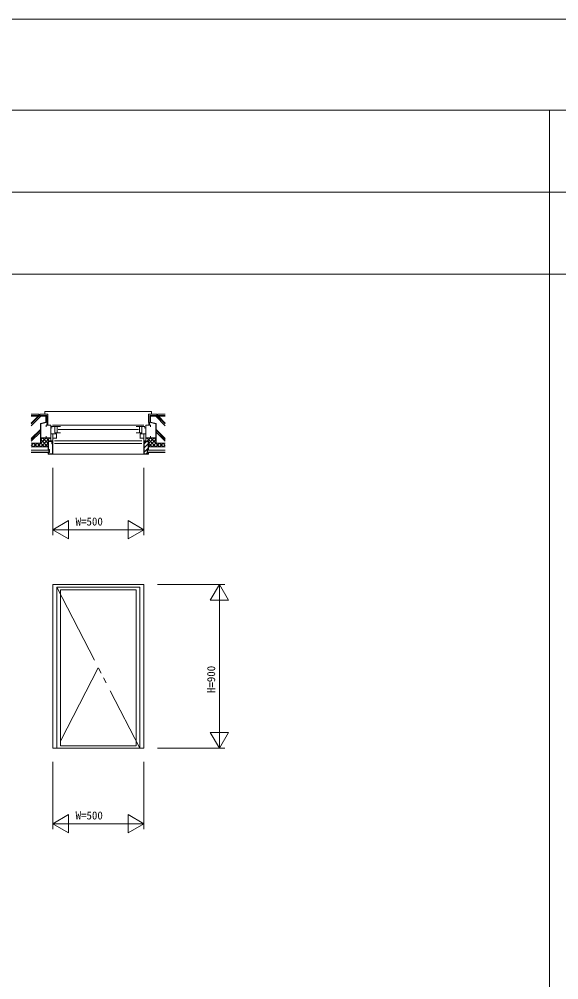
# Model space of a CAD drawing. Units: millimetres, scale not verified. Extents: x -13750 to 13750, y -10000 to 10000.
# Drawn here: x -281 to 2681, y 4722 to 10000 of the extents above; entities that cross this region are included whole.
import ezdxf
from ezdxf.enums import TextEntityAlignment as Align

# ---------------------------------------------------------------- set-up
doc = ezdxf.new("R2010")
doc.units = ezdxf.units.MM
doc.header["$LTSCALE"] = 50
doc.linetypes.add('DOUBLE_CHAIN2', pattern=[12.8, 9, -1, 0.6, -0.6, 0.6, -1])
for name, color, linetype, lineweight in [('0-0_0', 7, 'Continuous', 9), ('0-3_YKK_11', 4, 'Continuous', 18), ('0-4_YKK_12', 2, 'Continuous', 18), ('0-5_YKK_13', 7, 'Continuous', 9), ('0-7_YSS_K', 5, 'Continuous', 9), ('0-8_YKK_A1', 4, 'Continuous', 9)]:
    doc.layers.add(name, color=color, linetype=linetype, lineweight=lineweight)
doc.styles.add('ＭＳ ゴシック', font='')
doc.styles.get('ＭＳ ゴシック').set_extended_font_data('MS Gothic')

msp = doc.modelspace()

# ---------------------------------------------------------------- linework, layer by layer
at = {"layer": '0-0_0'}
for p, q in [((-13750, 10000), (13750, 10000)), ((-13750, 9500), (13550, 9500)), ((2630, -10000), (2630, 9500)), ((-13750, 9050), (13550, 9050)), ((-13750, 8600), (13550, 8600))]:
    msp.add_line(p, q, dxfattribs=at)
at = {"layer": '0-3_YKK_11'}
for p, q in [((-103.5, 7762.5), (-55.5, 7762.5)), ((-98.5, 7770), (403.5, 7770)), ((-85.9, 7726.5), (-85.9, 7762.5)), ((-73, 7762.5), (-73, 7726.5)), ((408.5, 7762.5), (360.5, 7762.5)), ((378, 7762.5), (378, 7726.5)), ((390.9, 7726.5), (390.9, 7762.5)), ((-100.4, 7754.5), (-108.5, 7754.5)), ((-97.5, 7684), (-97.5, 7722.5)), ((-85.9, 7726.5), (-55.5, 7726.5)), ((-67.5, 7746), (372.5, 7746)), ((390.9, 7726.5), (360.5, 7726.5)), ((402.5, 7684), (402.5, 7722.5)), ((405.4, 7754.5), (413.5, 7754.5)), ((-75, 7697.5), (-97.5, 7697.5)), ((-87.5, 7684), (392.5, 7684)), ((380, 7697.5), (402.5, 7697.5))]:
    msp.add_line(p, q, dxfattribs=at)
for points in [[(-133.5, 7761), (-133.5, 7770), (-108.5, 7770), (-108.5, 7684), (-97.5, 7684)], [(438.5, 7761), (438.5, 7770), (413.5, 7770), (413.5, 7684), (402.5, 7684)], [(-133.5, 7709), (-133.5, 7700), (-108.5, 7700)], [(-108.5, 7722.5), (-77.5, 7722.5), (-77.5, 7697.5)], [(413.5, 7722.5), (382.5, 7722.5), (382.5, 7697.5)], [(438.5, 7709), (438.5, 7700), (413.5, 7700)]]:
    msp.add_lwpolyline(points, dxfattribs=at)
at = {"layer": '0-4_YKK_12'}
for p, q in [((-97.5, 7535), (-97.5, 7165)), ((402.5, 7535), (402.5, 7165)), ((315.9, 7245), (315.9, 7145)), ((402.5, 7195), (315.9, 7245)), ((-97.5, 7195), (2.5, 7195)), ((-96.5, 7195), (401.5, 7195)), ((402.5, 7195), (302.5, 7195)), ((315.9, 7145), (402.5, 7195)), ((477.5, 6895), (847.5, 6895)), ((817.5, 6895), (767.5, 6808.4)), ((817.5, 5996), (817.5, 6894)), ((767.5, 6808.4), (867.5, 6808.4)), ((817.5, 5995), (817.5, 6095)), ((477.5, 5995), (847.5, 5995)), ((-97.5, 5920), (-97.5, 5550)), ((402.5, 5920), (402.5, 5550)), ((315.9, 5630), (315.9, 5530)), ((402.5, 5580), (315.9, 5630)), ((-97.5, 5580), (2.5, 5580)), ((-96.5, 5580), (401.5, 5580)), ((402.5, 5580), (302.5, 5580)), ((315.9, 5530), (402.5, 5580))]:
    msp.add_line(p, q, dxfattribs=at)
for points in [[(-10.9, 7145), (-10.9, 7245), (-97.5, 7195)], [(867.5, 6081.6), (767.5, 6081.6), (817.5, 5995)], [(-10.9, 5530), (-10.9, 5630), (-97.5, 5580)]]:
    msp.add_lwpolyline(points, close=True, dxfattribs=at)
msp.add_lwpolyline([(867.5, 6808.4), (817.5, 6895), (817.5, 6795)], dxfattribs=at)
at = {"layer": '0-5_YKK_13'}
for p, q in [((-173.5, 7830), (-215.32, 7830)), ((-173.5, 7823), (-215.32, 7823)), ((-133.5, 7820), (-215.32, 7820)), ((-215.32, 7818.5), (-135, 7818.5)), ((-177.36, 7818.5), (-215.32, 7780.55)), ((-173.12, 7818.5), (-215.32, 7776.31)), ((-163.22, 7818.5), (-215.32, 7766.41)), ((-173.5, 7823), (-173.5, 7830)), ((-168.5, 7828), (-173.5, 7828)), ((-123.5, 7830), (-168.5, 7830)), ((-168.5, 7823), (-168.5, 7830)), ((-130.5, 7823), (-168.5, 7823)), ((-140.5, 7845), (-140.5, 7830)), ((445.5, 7845), (-140.5, 7845)), ((-135, 7818.5), (-135, 7786.17)), ((-133.5, 7820), (-133.5, 7785)), ((-130.5, 7823), (-130.5, 7785)), ((-123.5, 7785), (-123.5, 7830)), ((428.5, 7830), (473.5, 7830)), ((428.5, 7785), (428.5, 7830)), ((435.5, 7823), (435.5, 7785)), ((435.5, 7823), (473.5, 7823)), ((438.5, 7820), (438.5, 7785)), ((438.5, 7820), (520.31, 7820)), ((440, 7818.5), (440, 7786.17)), ((520.31, 7818.5), (440, 7818.5)), ((445.5, 7845), (445.5, 7830)), ((468.22, 7818.5), (520.31, 7766.41)), ((473.5, 7823), (473.5, 7830)), ((473.5, 7828), (478.5, 7828)), ((478.12, 7818.5), (520.31, 7776.31)), ((478.5, 7830), (520.31, 7830)), ((478.5, 7823), (478.5, 7830)), ((478.5, 7823), (520.31, 7823)), ((482.36, 7818.5), (520.31, 7780.55)), ((-165, 7778.67), (-135, 7786.17)), ((-165, 7671.5), (-165, 7778.67)), ((-133.5, 7785), (-163.5, 7777.5)), ((-163.5, 7777.5), (-163.5, 7670)), ((-130.5, 7785), (-123.5, 7785)), ((435.5, 7785), (428.5, 7785)), ((438.5, 7785), (468.5, 7777.5)), ((470, 7778.67), (440, 7786.17)), ((468.5, 7777.5), (468.5, 7670)), ((470, 7671.5), (470, 7778.67)), ((-165, 7746.01), (-215.32, 7695.7)), ((-165, 7741.77), (-215.32, 7691.45)), ((-165, 7731.87), (-215.32, 7681.55)), ((470, 7746.01), (520.31, 7695.7)), ((470, 7741.77), (520.31, 7691.45)), ((470, 7731.87), (520.31, 7681.55)), ((-165, 7671.5), (-215.32, 7671.5)), ((-215.32, 7670), (-163.5, 7670)), ((-203.5, 7670), (-215.32, 7658.19)), ((-215.32, 7670), (-163.5, 7670)), ((-203.5, 7650), (-215.32, 7661.82)), ((-183.5, 7670), (-203.5, 7650)), ((-183.5, 7650), (-203.5, 7670)), ((-163.5, 7650), (-183.5, 7670)), ((-163.5, 7670), (-183.5, 7650)), ((-133, 7700), (-163.5, 7700)), ((-113.5, 7700), (-163.5, 7650)), ((-133.5, 7700), (-163.5, 7670)), ((-153.5, 7700), (-163.5, 7690)), ((-123.5, 7650), (-163.5, 7690)), ((-143.5, 7650), (-163.5, 7670)), ((-122.5, 7669), (-153.5, 7700)), ((-122.5, 7671), (-143.5, 7650)), ((-115.5, 7682), (-133.5, 7700)), ((-122.5, 7682), (-100, 7682)), ((-122.5, 7635), (-122.5, 7682)), ((-121, 7680.5), (-101.5, 7680.5)), ((-121, 7636.5), (-121, 7680.5)), ((-110, 7696.5), (-113.5, 7700)), ((-109.5, 7684), (-111.5, 7682)), ((-101.5, 7680.5), (-101.5, 7667.5)), ((-101.5, 7667.5), (-99, 7667.5)), ((-100, 7682), (-100, 7669)), ((-100, 7669), (-97.5, 7669)), ((-99, 7667.5), (-99, 7611.5)), ((-97.5, 7669), (-97.5, 7610)), ((-97.5, 7668.59), (-97.5, 7666.49)), ((-87.5, 7669), (392.5, 7669)), ((402.5, 7669), (402.5, 7610)), ((405, 7669), (402.5, 7669)), ((402.5, 7668.59), (402.5, 7666.49)), ((404, 7666.87), (404.63, 7667.5)), ((404, 7667.5), (404, 7611.5)), ((406.5, 7667.5), (404, 7667.5)), ((404, 7644.42), (426, 7666.42)), ((427.5, 7682), (405, 7682)), ((405, 7682), (405, 7669)), ((406.5, 7669.37), (417.63, 7680.5)), ((426, 7680.5), (406.5, 7680.5)), ((406.5, 7680.5), (406.5, 7667.5)), ((414.5, 7684), (416.5, 7682)), ((415, 7696.5), (418.5, 7700)), ((418.5, 7700), (468.5, 7650)), ((420.5, 7682), (438.5, 7700)), ((426, 7636.5), (426, 7680.5)), ((427.5, 7669), (458.5, 7700)), ((427.5, 7635), (427.5, 7682)), ((427.5, 7671), (448.5, 7650)), ((428.5, 7650), (468.5, 7690)), ((438, 7700), (468.5, 7700)), ((438.5, 7700), (468.5, 7670)), ((448.5, 7650), (468.5, 7670)), ((458.5, 7700), (468.5, 7690)), ((520.31, 7670), (468.5, 7670)), ((468.5, 7650), (488.5, 7670)), ((468.5, 7670), (488.5, 7650)), ((520.31, 7670), (468.5, 7670)), ((470, 7671.5), (520.31, 7671.5)), ((488.5, 7670), (508.5, 7650)), ((488.5, 7650), (508.5, 7670)), ((508.5, 7670), (520.31, 7658.19)), ((508.5, 7650), (520.31, 7661.82)), ((-122.5, 7650), (-215.32, 7650)), ((-215.32, 7632.5), (-117.5, 7632.5)), ((-215.32, 7632), (-118, 7632)), ((-118, 7620.5), (-215.32, 7620.5)), ((-117.5, 7620), (-215.32, 7620)), ((-122.5, 7650), (-163.5, 7650)), ((-117.5, 7635), (-122.5, 7635)), ((-122.5, 7620), (-117.5, 7620)), ((-122.5, 7610), (-122.5, 7620)), ((-97.5, 7610), (-122.5, 7610)), ((-116, 7636.5), (-121, 7636.5)), ((-121, 7618.5), (-116, 7618.5)), ((-121, 7611.5), (-121, 7618.5)), ((-99, 7611.5), (-121, 7611.5)), ((-118, 7632), (-118, 7620.5)), ((-117.5, 7620), (-117.5, 7635)), ((-117.5, 7632.5), (-117.5, 7620)), ((-116, 7618.5), (-116, 7636.5)), ((-97.5, 7610), (402.5, 7610)), ((402.5, 7610), (427.5, 7610)), ((404, 7621.97), (426, 7643.97)), ((404, 7611.5), (426, 7611.5)), ((415.98, 7611.5), (422.98, 7618.5)), ((421, 7636.5), (426, 7636.5)), ((421, 7618.5), (421, 7636.5)), ((426, 7618.5), (421, 7618.5)), ((422.5, 7635), (427.5, 7635)), ((422.5, 7620), (422.5, 7635)), ((422.5, 7632.5), (422.5, 7620)), ((520.31, 7632.5), (422.5, 7632.5)), ((422.5, 7620), (520.31, 7620)), ((427.5, 7620), (422.5, 7620)), ((423, 7632), (423, 7620.5)), ((520.31, 7632), (423, 7632)), ((423, 7620.5), (520.31, 7620.5)), ((426, 7611.5), (426, 7618.5)), ((427.5, 7650), (520.31, 7650)), ((427.5, 7650), (468.5, 7650)), ((427.5, 7610), (427.5, 7620))]:
    msp.add_line(p, q, dxfattribs=at)
at = {"layer": '0-7_YSS_K'}
for p, q in [((-129.3, 7785), (-130.5, 7783.8)), ((-123.65, 7785), (-130.5, 7778.14)), ((-124.5, 7778.49), (-130.5, 7772.49)), ((-124.5, 7772.83), (-127.33, 7770)), ((-124.5, 7784), (-123.5, 7785)), ((-124.5, 7784), (-124.5, 7771)), ((-124.5, 7771), (-123.5, 7770)), ((429.5, 7784), (428.5, 7785)), ((429.5, 7771), (428.5, 7770)), ((435.5, 7776.86), (428.64, 7770)), ((432.33, 7785), (429.5, 7782.17)), ((429.5, 7784), (429.5, 7771)), ((435.5, 7782.51), (429.5, 7776.51)), ((435.5, 7771.2), (434.3, 7770))]:
    msp.add_line(p, q, dxfattribs=at)
for points in [[(-97.5, 7684), (-97.5, 7669), (-100, 7669)], [(402.5, 7684), (402.5, 7669), (405, 7669)]]:
    msp.add_lwpolyline(points, dxfattribs=at)
at = {"layer": '0-8_YKK_A1'}
for p, q in [((-97.5, 6895), (-97.5, 5995)), ((-97.5, 6895), (402.5, 6895)), ((-75, 6879), (-75, 5995)), ((-75, 6879), (380, 6879)), ((-55.5, 6864.5), (-55.5, 6008.5)), ((-55.5, 6864.5), (360.5, 6864.5)), ((360.5, 6864.5), (360.5, 6008.5)), ((380, 6879), (380, 5995)), ((402.5, 6895), (402.5, 5995)), ((402.5, 5995), (-97.5, 5995)), ((360.5, 6008.5), (-55.5, 6008.5))]:
    msp.add_line(p, q, dxfattribs=at)
at = {"layer": '0-8_YKK_A1', "linetype": 'DOUBLE_CHAIN2'}
for p, q in [((-75, 6879), (380, 5995)), ((152.5, 6437), (-75, 5995))]:
    msp.add_line(p, q, dxfattribs=at)

# ---------------------------------------------------------------- texts
at = {"layer": '0-4_YKK_12', "style": 'ＭＳ ゴシック'}
for p in [(27.93, 7205), (27.93, 5590)]:
    msp.add_text('W=500', height=43.99, dxfattribs=at).set_placement(p, align=Align.BOTTOM_LEFT)
msp.add_text('H=900', height=43.99, rotation=90, dxfattribs=at).set_placement((807.5, 6297.57), align=Align.BOTTOM_LEFT)

doc.saveas('drawing.dxf')
